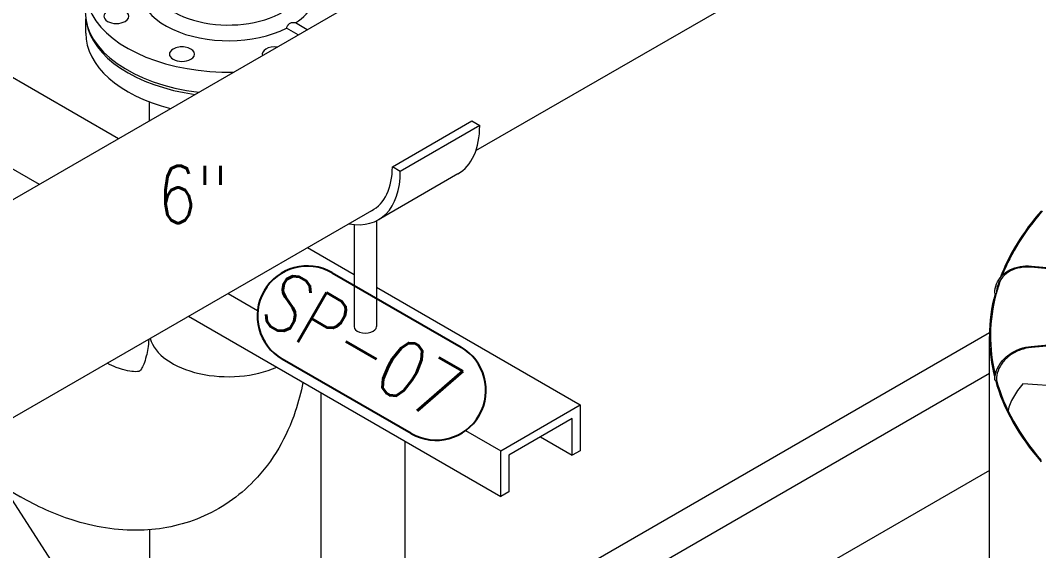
# Model space of a CAD drawing. Header units: millimetres. Extents: x -312439 to 477422, y -331570 to 212570.
# Drawn here: x 359660 to 361881, y 106095 to 107253 of the extents above; entities that cross this region are included whole.
import ezdxf

# ---------------------------------------------------------------- set-up
doc = ezdxf.new("R2010")
doc.units = ezdxf.units.MM
doc.layers.add('ARCONDTEXTO', color=4, linetype='Continuous')
doc.styles.add('ROMANS', font='romans.shx', dxfattribs={"height": 187.5})

msp = doc.modelspace()

# ---------------------------------------------------------------- linework, layer by layer
at = {"color": 5, "linetype": 'Continuous', "lineweight": 0, "extrusion": (-1.11022e-16, 0.816497, 0.57735)}
for p, q in [((360653.561, 106968.683), (362696.175, 108147.987)), ((357853.465, 105828.071), (361775.33, 108092.361)), ((358408.799, 105672.669), (360431.32, 106840.372)), ((359624.215, 106233.666), (359659.901, 106213.063))]:
    msp.add_line(p, q, dxfattribs=at)
at = {"color": 7, "linetype": 'Continuous', "lineweight": 0, "extrusion": (-1.11022e-16, 0.816497, 0.57735)}
for p, q in [((358117.363, 108009.095), (359874.235, 106994.764)), ((357936.027, 107913.789), (359701.03, 106894.764)), ((360471.294, 106933.078), (360644.499, 107033.078)), ((360644.499, 107033.078), (360661.819, 107023.078)), ((360661.819, 107023.078), (360488.614, 106923.078)), ((360488.614, 106923.078), (360471.294, 106933.078)), ((360614.056, 106917.506), (360440.851, 106817.506)), ((360387.649, 106807.262), (360387.649, 106584.202)), ((360436.639, 106815.245), (360436.639, 106584.202)), ((360286.485, 106756.751), (360387.649, 106698.344)), ((360113.279, 106656.751), (360177.431, 106619.714)), ((360436.639, 106670.06), (360880.848, 106413.596)), ((360026.677, 106606.751), (360707.643, 106213.596)), ((360315.103, 106440.228), (360315.103, 105943.641)), ((360707.643, 106313.596), (360880.848, 106413.596)), ((360880.848, 106413.596), (360880.848, 106313.596)), ((360863.527, 106383.596), (360724.963, 106303.596)), ((360863.527, 106303.596), (360863.527, 106383.596)), ((360631.129, 106357.771), (360707.643, 106313.596)), ((360794.245, 106343.596), (360863.527, 106303.596)), ((360498.815, 106334.162), (360498.815, 105992.486)), ((360707.643, 106213.596), (360707.643, 106313.596)), ((360724.963, 106303.596), (360724.963, 106223.596)), ((360880.848, 106313.596), (360863.527, 106303.596)), ((360724.963, 106223.596), (360707.643, 106213.596))]:
    msp.add_line(p, q, dxfattribs=at)
at = {"color": 4, "linetype": 'Continuous', "lineweight": 0, "extrusion": (-1.11022e-16, 0.816497, 0.57735)}
for p, q in [((359802.452, 107224.463), (359802.452, 107256.11)), ((360265.535, 107220.681), (360240.116, 107235.357)), ((360285.326, 107232.107), (360259.907, 107246.783)), ((359940.481, 107075.214), (359940.481, 107033.01)), ((359870.562, 105852.75), (359557.949, 106336.131))]:
    msp.add_line(p, q, dxfattribs=at)
at = {"color": 3, "linetype": 'Continuous', "lineweight": 0, "extrusion": (-1.11022e-16, 0.816497, 0.57735)}
for p, q in [((360286.594, 106756.814), (360286.594, 106756.688)), ((362717.626, 106635.816), (361864.772, 106713.803)), ((361864.995, 106716.243), (362718.083, 106638.233)), ((361864.772, 106541.252), (362718.43, 106619.313)), ((362719.153, 106616.92), (361864.995, 106538.813)), ((361773.454, 106570.436), (360830.632, 106026.098)), ((361773.374, 106000.056), (361773.374, 106562.945)), ((361007.352, 106040.127), (361773.374, 106482.39)), ((361932.718, 106453.625), (361846.557, 106459.12)), ((361773.374, 106270.39), (361298.127, 105996.006)), ((359942.133, 105887.42), (359942.133, 106141.105))]:
    msp.add_line(p, q, dxfattribs=at)
at = {"color": 1}
for points in [[(360339.813, 106701.78), (360621.01, 106539.431)], [(360512.307, 106351.152), (360231.11, 106513.501)]]:
    msp.add_lwpolyline(points, dxfattribs=at)
for centre, start, end in [((360285.461, 106607.641), 60, 240), ((360566.658, 106445.292), 240, 60)]:
    msp.add_arc(centre, 108.703, start, end, dxfattribs=at)
at = {"color": 4, "linetype": 'Continuous', "lineweight": 0}
for centre, major_axis, start_param, end_param in [((360113.537, 107319.863), (312.31, 0), 2.14263185, 4.74984675), ((360113.537, 107319.863), (193.51, 0), 2.63297339, 5.4254057), ((360113.537, 107339.863), (169.015, 0), 3.14159265, 5.49778714), ((360113.537, 107319.863), (193.51, 0), 5.57016859, 6.39963008), ((359869.243, 107261.441), (27.312, 0), 5.49778714, 8.6393798), ((360113.537, 107272.063), (312.31, 0), 3.14159265, 4.50414373), ((359869.243, 107261.441), (27.312, 0), 2.35619449, 5.49778714), ((360113.537, 107265.663), (-311.085, 0), 0.09302015, 1.33528597), ((360113.537, 107224.463), (311.085, 0), 3.14159265, 4.2956734), ((360012.347, 107178.819), (27.312, 0), 2.35619449, 5.49778714), ((360012.347, 107178.819), (27.312, 0), 5.49778714, 8.6393798), ((360214.727, 107178.819), (27.312, 0), 2.35619449, 3.33047471), ((360214.727, 107178.819), (27.312, 0), 1.38191427, 2.35619449)]:
    msp.add_ellipse(centre, major_axis=major_axis, ratio=0.57735027, start_param=start_param, end_param=end_param, dxfattribs=at)
at = {"color": 7, "linetype": 'Continuous', "lineweight": 0}
for centre, major_axis, start_param, end_param in [((360498.747, 107117.228), (-115.31, 199.722), 3.14159265, 3.92699082), ((360325.542, 107017.228), (-115.31, 199.722), 2.67580402, 3.92699082), ((360325.542, 107017.228), (-103.062, 178.509), 3.11488021, 3.92699082), ((360412.144, 106584.202), (24.495, 0), 3.14159265, 6.28318531)]:
    msp.add_ellipse(centre, major_axis=major_axis, ratio=0.57735027, start_param=start_param, end_param=end_param, dxfattribs=at)
at = {"color": 3, "linetype": 'Continuous', "lineweight": 0}
for centre, major_axis, ratio, start_param, end_param in [((362822.142, 106562.945), (-1048.768, 0), 0.57735027, 5.81359811, 6.07011802), ((362822.142, 106562.945), (-1046.319, 0), 0.57735027, 5.81336511, 6.06128621), ((362822.142, 106562.945), (-1046.319, 0), 0.57735027, 6.07532621, 6.12502314), ((362822.142, 106562.945), (-1048.768, 0), 0.57735027, 6.12772105, 6.43448057), ((362822.142, 106562.945), (-1046.319, 0), 0.57735027, 6.1272654, 6.42392093), ((361786.458, 106657.362), (1.225, 0), 0.57735027, 3.14159265, 5.07887352), ((361787.667, 106657.251), (1.225, 0.023), 0.57529521, 4.54449158, 6.11528791), ((361787.667, 106657.251), (1.225, 0.023), 0.57529521, 6.11528791, 6.28318531), ((361786.458, 106468.028), (1.225, 0), 0.57735027, 3.14159265, 5.39303278), ((362822.142, 106562.945), (-1048.768, 0), 0.57735027, 0.1585854, 0.46892864), ((361787.667, 106468.139), (1.225, 0.023), 0.57926583, 4.8585762, 6.28318531), ((362822.142, 106562.945), (-1046.319, 0), 0.57735027, 0.15790655, 0.46457773), ((362822.047, 106396.9), (-1010.701, -20.593), 0.30331876, 6.01219977, 6.20271663)]:
    msp.add_ellipse(centre, major_axis=major_axis, ratio=ratio, start_param=start_param, end_param=end_param, dxfattribs=at)
at = {"color": 5, "linetype": 'Continuous', "lineweight": 0}
msp.add_ellipse((360113.537, 106574.884), major_axis=(-173.056, 0), ratio=0.57735027, start_param=0.16613162, end_param=2.22644787, dxfattribs=at)
at = {"color": 4, "linetype": 'Continuous', "lineweight": 0}
for points, knots in [([(360247.598, 107245.663), (360246.693, 107245.14), (360245.858, 107244.52), (360244.703, 107243.454), (360244.334, 107243.075), (360243.63, 107242.272), (360243.293, 107241.846), (360242.343, 107240.516), (360241.792, 107239.564), (360240.842, 107237.544), (360240.441, 107236.472), (360240.116, 107235.357)], [0.00619441281, 0.00619441281, 0.00619441281, 0.00619441281, 0.00773983576, 0.00773983576, 0.00851254724, 0.00851254724, 0.00928525872, 0.00928525872, 0.01083068167, 0.01083068167, 0.01237610462, 0.01237610462, 0.01237610462, 0.01237610462]), ([(360259.907, 107246.783), (360257.747, 107247.393), (360255.609, 107247.65), (360251.38, 107247.303), (360249.412, 107246.71), (360247.598, 107245.663)], [0.00000041866, 0.00000041866, 0.00000041866, 0.00000041866, 0.00309741573, 0.00309741573, 0.00619441281, 0.00619441281, 0.00619441281, 0.00619441281])]:
    msp.add_open_spline(points, degree=3, knots=knots, dxfattribs=at)
at = {"color": 3, "linetype": 'Continuous', "lineweight": 0}
for points, knots in [([(361785.233, 106657.362), (361785.233, 106664.306), (361786.564, 106671.136), (361791.759, 106683.879), (361795.622, 106689.789), (361805.479, 106700.103), (361811.471, 106704.506), (361824.989, 106711.389), (361832.512, 106713.868), (361848.358, 106716.675), (361856.678, 106717.003), (361864.995, 106716.243)], [4.71238898, 4.71238898, 4.71238898, 4.71238898, 5.02654825, 5.02654825, 5.34070751, 5.34070751, 5.65486678, 5.65486678, 5.96902604, 5.96902604, 6.28318531, 6.28318531, 6.28318531, 6.28318531]), ([(361864.772, 106713.803), (361856.711, 106714.54), (361848.655, 106714.211), (361833.362, 106711.458), (361826.128, 106709.036), (361813.205, 106702.353), (361807.518, 106698.096), (361798.243, 106688.181), (361794.656, 106682.527), (361789.919, 106670.376), (361788.768, 106663.88), (361788.892, 106657.274)], [0, 0, 0, 0, 0.31726804, 0.31726804, 0.63453608, 0.63453608, 0.95180412, 0.95180412, 1.26907216, 1.26907216, 1.5863402, 1.5863402, 1.5863402, 1.5863402]), ([(361785.233, 106468.028), (361785.233, 106474.973), (361786.563, 106482.028), (361791.738, 106495.668), (361795.581, 106502.25), (361805.39, 106514.307), (361811.355, 106519.782), (361824.823, 106529.103), (361832.325, 106532.948), (361848.142, 106538.643), (361856.454, 106540.492), (361864.772, 106541.252)], [4.71238898, 4.71238898, 4.71238898, 4.71238898, 5.02654825, 5.02654825, 5.34070751, 5.34070751, 5.65486678, 5.65486678, 5.96902604, 5.96902604, 6.28318531, 6.28318531, 6.28318531, 6.28318531]), ([(361864.995, 106538.813), (361856.934, 106538.076), (361848.87, 106536.272), (361833.548, 106530.712), (361826.293, 106526.956), (361813.32, 106517.876), (361807.604, 106512.553), (361798.282, 106500.882), (361794.676, 106494.537), (361789.919, 106481.466), (361788.768, 106474.744), (361788.892, 106468.162)], [0, 0, 0, 0, 0.31726804, 0.31726804, 0.63453608, 0.63453608, 0.95180412, 0.95180412, 1.26907216, 1.26907216, 1.5863402, 1.5863402, 1.5863402, 1.5863402])]:
    msp.add_open_spline(points, degree=3, knots=knots, dxfattribs=at)
at = {"color": 5, "linetype": 'Continuous', "lineweight": 0}
for points, knots in [([(359939.926, 106556.666), (359939.009, 106542.05), (359936.987, 106529.568), (359931.069, 106505.901), (359926.807, 106497.141), (359920.155, 106486.615), (359919.504, 106487.102), (359919.465, 106487.08), (359918.54, 106485.862), (359902.066, 106486.05), (359887.949, 106488.072), (359862.887, 106497.688), (359856.14, 106500.637), (359849.012, 106504.177)], [0.06982731, 0.06982731, 0.06982731, 0.06982731, 0.2471265, 0.2471265, 0.49101374, 0.49101374, 0.8009391, 0.8009391, 1.11509837, 1.11509837, 1.40462587, 1.40462587, 1.50096902, 1.50096902, 1.50096902, 1.50096902]), ([(360276.25, 106462.661), (360272.094, 106441.18), (360266.607, 106419.962), (360241.075, 106343.966), (360211.521, 106291.118), (360136.717, 106213.672), (360096.537, 106185.941), (360010.657, 106150.084), (359965.665, 106141.201), (359870.299, 106138.592), (359820.206, 106147.124), (359733.499, 106175.055), (359695.931, 106192.261), (359659.901, 106213.063)], [0.19829711, 0.19829711, 0.19829711, 0.19829711, 0.31415927, 0.31415927, 0.62139477, 0.62139477, 0.85961709, 0.85961709, 1.08837512, 1.08837512, 1.35326625, 1.35326625, 1.57079633, 1.57079633, 1.57079633, 1.57079633])]:
    msp.add_open_spline(points, degree=3, knots=knots, dxfattribs=at)

# ---------------------------------------------------------------- texts
at = {"layer": 'ARCONDTEXTO', "linetype": 'Continuous', "lineweight": -3, "style": 'ROMANS', "width": 0.8}
msp.add_text('6"', height=125, dxfattribs=at).set_placement((359959.045, 106810.313))
at = {"layer": 'ARCONDTEXTO', "color": 3, "linetype": 'Continuous', "lineweight": -3, "style": 'ROMANS', "width": 0.8}
msp.add_text('SP-07', height=125, rotation=330, dxfattribs=at).set_placement((360176.143, 106601.794))

doc.saveas('drawing.dxf')
